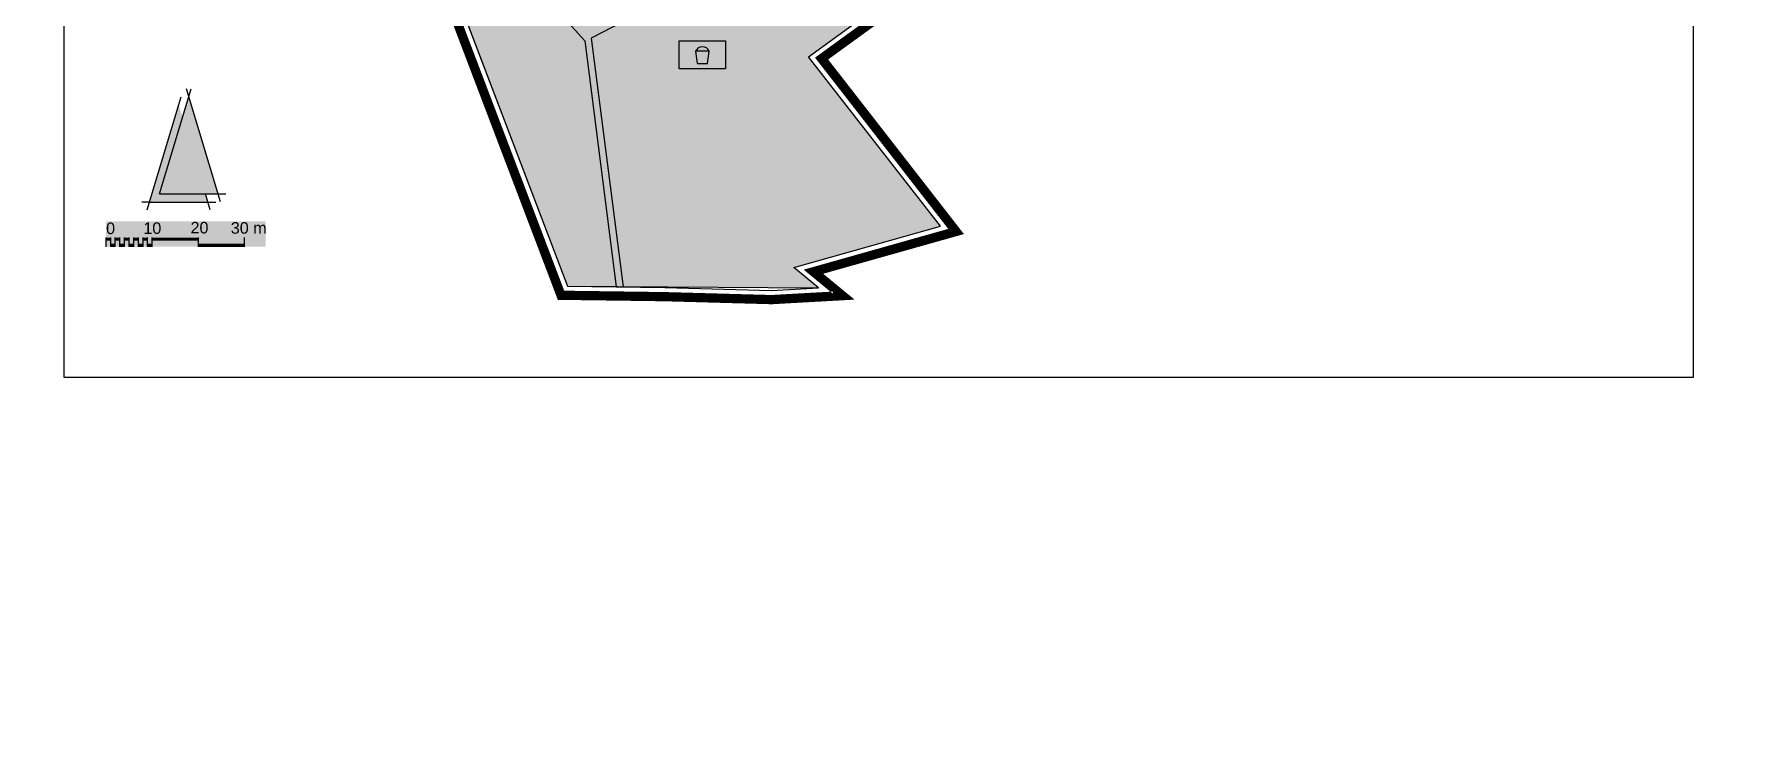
# Model space of a CAD drawing. Header units: metres. Extents: x 362096 to 727297, y 5619965 to 11243182.
# Drawn here: x 363411.2 to 363781, y 5621228.2 to 5621382.2 of the extents above; entities that cross this region are included whole.
import ezdxf

# ---------------------------------------------------------------- set-up
doc = ezdxf.new("R2010")
doc.units = ezdxf.units.M
doc.header["$MEASUREMENT"] = 0
doc.linetypes.add('GELTUNGSBEREICH', pattern=[8.5, 7, -1.5])
doc.layers.get('0').update_dxf_attribs({"color": 252})
for name, color, linetype in [('GELTUNGSBEREICH_B', 7, 'Continuous'), ('GRÜNFLÄCHE_B', 7, 'Continuous'), ('GRÜNFLÄCHE_ÖFFENTLICH_FA', 81, 'Continuous'), ('Layout Frame', 7, 'Continuous'), ('PZV_BLOCKHINTERGRUND', 254, 'Continuous'), ('Scale Line', 7, 'Continuous'), ('SEMI-DETACHED HOUSE', 255, 'Continuous'), ('STRASSENVERKEHRSFLÄCHE_FA', 40, 'Continuous'), ('UMGR_GELTUNGSBEREICH', 7, 'Continuous'), ('UMGR_GRÜNFLÄCHE_ÖFFENTLICH', 7, 'Continuous'), ('WALKWAY', 255, 'Continuous')]:
    doc.layers.add(name, color=color, linetype=linetype)
doc.layers.add('Planning area', color=1, linetype='Continuous', plot=False)
doc.layers.get('0').off()
doc.layers.get('0').freeze()
doc.styles.get("Standard").update_dxf_attribs({"font": 'arial.ttf', "height": 1})

# ---------------------------------------------------------------- blocks, each defined once
blk = doc.blocks.new('Nordpfeil')
at = {"layer": 'Scale Line', "linetype": 'Continuous'}
for color, points in [(256, [(2574420.15, 5621949.75), (2574419.33, 5621952.5), (2574413, 5621931.41), (2574425.66, 5621931.41), (2574425.13, 5621933.16), (2574415.18, 5621933.16)]), (255, [(2574421.5, 5621954.25), (2574415.18, 5621933.16), (2574427.83, 5621933.16)])]:
    blk.add_hatch(color=color, dxfattribs=at).paths.add_polyline_path(points)
at = {"layer": 'Scale Line'}
blk.add_hatch(color=255, dxfattribs=at).paths.add_polyline_path([(2574403.6, 5621927.24), (2574438.15, 5621927.23), (2574438.14, 5621921.74), (2574403.59, 5621921.73)])
at = {"layer": 'Scale Line', "linetype": 'Continuous'}
for p, q in [((2574415.18, 5621933.16), (2574422.01, 5621955.94)), ((2574428.34, 5621931.47), (2574421, 5621955.94)), ((2574412.49, 5621929.72), (2574419.83, 5621954.19)), ((2574413, 5621931.41), (2574411.31, 5621931.41)), ((2574413, 5621931.41), (2574425.66, 5621931.41)), ((2574415.18, 5621933.16), (2574427.83, 5621933.16)), ((2574426.16, 5621929.72), (2574425.13, 5621933.16)), ((2574425.66, 5621931.41), (2574427.34, 5621931.41)), ((2574427.83, 5621933.16), (2574429.52, 5621933.16))]:
    blk.add_line(p, q, dxfattribs=at)
at = {"layer": 'Scale Line', "color": 7}
for p, q in [((2574403.59, 5621921.73), (2574403.59, 5621923.73)), ((2574404.59, 5621921.73), (2574404.59, 5621923.73)), ((2574405.59, 5621921.73), (2574405.59, 5621923.73)), ((2574406.59, 5621921.73), (2574406.59, 5621923.73)), ((2574407.59, 5621921.73), (2574407.59, 5621923.73)), ((2574408.59, 5621921.73), (2574408.59, 5621923.73)), ((2574409.59, 5621921.73), (2574409.59, 5621923.73)), ((2574410.59, 5621921.73), (2574410.59, 5621923.73)), ((2574411.59, 5621921.73), (2574411.59, 5621923.73)), ((2574412.59, 5621921.73), (2574412.59, 5621923.73)), ((2574413.59, 5621921.73), (2574413.59, 5621923.73)), ((2574423.59, 5621921.73), (2574423.59, 5621923.73)), ((2574433.59, 5621921.73), (2574433.59, 5621923.73))]:
    blk.add_line(p, q, dxfattribs=at)
at = {"layer": 'Scale Line', "color": 7, "const_width": 0.667}
for points in [[(2574403.59, 5621923.4), (2574404.59, 5621923.4)], [(2574405.59, 5621923.4), (2574406.59, 5621923.4)], [(2574407.59, 5621923.4), (2574408.59, 5621923.4)], [(2574409.59, 5621923.4), (2574410.59, 5621923.4)], [(2574411.59, 5621923.4), (2574412.59, 5621923.4)], [(2574413.59, 5621923.4), (2574423.59, 5621923.4)], [(2574404.59, 5621922.06), (2574405.59, 5621922.06)], [(2574406.59, 5621922.06), (2574407.59, 5621922.06)], [(2574408.59, 5621922.06), (2574409.59, 5621922.06)], [(2574410.59, 5621922.06), (2574411.59, 5621922.06)], [(2574412.59, 5621922.06), (2574413.59, 5621922.06)], [(2574423.59, 5621922.06), (2574433.59, 5621922.06)]]:
    blk.add_lwpolyline(points, dxfattribs=at)
at = {"layer": 'Scale Line', "color": 7}
for s, p in [('0', (2574403.6, 5621924.48)), ('10', (2574411.67, 5621924.53)), ('20', (2574421.88, 5621924.63)), ('30 m', (2574430.6, 5621924.57))]:
    blk.add_text(s, height=2.5, dxfattribs=at).set_placement(p)
blk = doc.blocks.new('PZV09I')
at = {"layer": 'PZV_BLOCKHINTERGRUND'}
blk.add_hatch(color=256, dxfattribs=at).paths.add_polyline_path([(-5.14, 3.05), (4.86, 3.05), (4.86, -3.06), (-5.14, -3.06)])
at = {"color": 0}
blk.add_lwpolyline([(-5.14, 3.05), (4.86, 3.05), (4.86, -3.06), (-5.14, -3.06)], close=True, dxfattribs=at)
blk.add_lwpolyline([(1.34, 0.77, 0.66467), (-1.6, 0.77), (-1.27, -1.91), (1.01, -1.91), (1.34, 0.77), (-1.6, 0.77)], format="xyb", dxfattribs=at)
blk.add_lwpolyline([(1.34, 0.77, 0.66467), (-1.6, 0.77), (-1.27, -1.91), (1.01, -1.91), (1.34, 0.77), (-1.6, 0.77)], format="xyb", dxfattribs=at)
for points in [[(-1.6, 0.79), (-1.6, 0.79), (-1.6, 0.79), (-1.6, 0.79)], [(-1.6, 0.79), (-1.6, 0.79), (-1.6, 0.79), (-1.6, 0.79)], [(-1.6, 0.79), (-1.6, 0.79), (-1.6, 0.79), (-1.6, 0.79), (-1.6, 0.79)], [(-1.6, 0.79), (-1.6, 0.79)], [(-1.6, 0.79), (-1.6, 0.79)], [(-1.6, 0.79), (-1.6, 0.79)], [(-1.6, 0.79), (-1.6, 0.79)], [(-1.6, 0.79), (-1.6, 0.79), (-1.6, 0.79), (-1.6, 0.79), (-1.6, 0.79), (-1.6, 0.79), (-1.6, 0.79), (-1.6, 0.79), (-1.6, 0.79), (-1.6, 0.79), (-1.6, 0.79), (-1.6, 0.79), (-1.6, 0.79), (-1.6, 0.79), (-1.6, 0.79), (-1.6, 0.79), (-1.6, 0.79), (-1.6, 0.79), (-1.6, 0.79), (-1.6, 0.79), (-1.6, 0.79), (-1.6, 0.79), (-1.6, 0.79), (-1.6, 0.79), (-1.6, 0.79), (-1.6, 0.79), (-1.6, 0.79), (-1.6, 0.79), (-1.6, 0.79), (-1.6, 0.79), (-1.6, 0.79), (-1.6, 0.79), (-1.6, 0.79), (-1.6, 0.79), (-1.6, 0.79), (-1.6, 0.79), (-1.6, 0.79), (-1.6, 0.79), (-1.6, 0.79), (-1.6, 0.79), (-1.6, 0.79)], [(-1.6, 0.79), (-1.6, 0.79)], [(-1.6, 0.79), (-1.6, 0.79), (-1.6, 0.79)], [(-1.6, 0.79), (-1.6, 0.79)], [(-1.6, 0.79), (-1.6, 0.79), (-1.6, 0.79), (-1.6, 0.79), (-1.6, 0.79)], [(-1.6, 0.79), (-1.6, 0.79), (-1.6, 0.79), (-1.6, 0.79)]]:
    blk.add_lwpolyline(points)
blk.add_circle((-1.6, 0.79), 0.0000000663)
blk.add_arc((-1.6, 0.79), 0.0000000324, 40.5637, 315.6904)

msp = doc.modelspace()

# ---------------------------------------------------------------- hatches: boundary and pattern name
at = {"layer": 'GRÜNFLÄCHE_ÖFFENTLICH_FA'}
msp.add_hatch(color=256, dxfattribs=at).paths.add_polyline_path([(363526.72293, 5621327.65204), (363581.0631, 5621327.29759), (363575.76653, 5621331.65226), (363607.48409, 5621340.59165), (363578.91279, 5621377.2875), (363594.91719, 5621388.89883), (363552.98724, 5621434.24983), (363516.22788, 5621400.36339), (363490.47636, 5621428.30725), (363488.94403, 5621426.89469)], flags=0)
at = {"layer": 'STRASSENVERKEHRSFLÄCHE_FA'}
h = msp.add_hatch(color=256, dxfattribs=at)
edge = h.paths.add_edge_path(flags=0)
edge.add_arc((3772547.28605, 1962811.21575), 5000669.47268, 132.97489330745, 132.97655243753, ccw=False)
edge.add_arc((363698.41572, 5621567.09175), 4.99993, 312.9748933, 401.654494)
edge.add_line((363702.1515, 5621570.41489), (363678.45159, 5621597.05765))
edge.add_line((363678.45159, 5621597.05765), (363669.94471, 5621595.69642))
edge.add_line((363669.94471, 5621595.69642), (363691.72244, 5621570.90336))
edge.add_arc((363687.96586, 5621567.60366), 5, -47.0242771, 41.2954305, ccw=False)
edge.add_line((363691.3743, 5621563.94544), (363591.83499, 5621471.20235))
edge.add_arc((363588.42654, 5621474.86056), 5, 223.1061452, 312.9757229, ccw=False)
edge.add_line((363584.7761, 5621471.4438), (363483.64342, 5621579.49331))
edge.add_line((363483.64342, 5621579.49331), (363474.41697, 5621578.09305))
edge.add_line((363474.41697, 5621578.09305), (363633.89754, 5621405.88292))
edge.add_line((363633.89754, 5621405.88292), (363636.58196, 5621407.61934))
edge.add_line((363636.58196, 5621407.61934), (363639.71528, 5621410.55208))
edge.add_line((363639.71528, 5621410.55208), (363595.63593, 5621457.64617))
edge.add_arc((363599.28651, 5621461.06289), 5.00007, 132.9765524, 223.1047861, ccw=False)

# ---------------------------------------------------------------- linework, layer by layer
at = {"layer": 'GELTUNGSBEREICH_B', "linetype": 'GELTUNGSBEREICH', "const_width": 2, "flags": 128}
msp.add_lwpolyline([(363725.70355, 5621479.96983), (363749.87174, 5621500.08072), (363761.87683, 5621509.79648), (363721.06323, 5621552.16402), (363679.21762, 5621599.20567), (363653.19294, 5621595.04134), (363646.11333, 5621601.97746), (363642.1496, 5621605.41254), (363547.66217, 5621590.63411), (363514.70329, 5621585.98516), (363473.86422, 5621580.10616), (363440.12318, 5621575.97923), (363445.92185, 5621540.01298), (363453.08894, 5621514.37931), (363465.28103, 5621479.84175), (363476.11022, 5621454.9866), (363525.33724, 5621325.67051), (363547.75111, 5621325.36884), (363570.94695, 5621324.72891), (363586.29307, 5621325.58685), (363579.99361, 5621330.76607), (363600.08467, 5621336.4305), (363610.88992, 5621339.47284), (363581.76194, 5621376.88367), (363603.69331, 5621392.79506), (363609.01074, 5621387.40297), (363637.81822, 5621406.03707), (363663.61616, 5621430.18355), (363688.69313, 5621450.44462), (363699.00724, 5621440.81977), (363734.01822, 5621469.55568)], close=True, dxfattribs=at)
at = {"layer": 'GELTUNGSBEREICH_B', "const_width": 2}
for points in [[(363582.99063, 5621375.30559), (363581.76194, 5621376.88367), (363583.38077, 5621378.05814)], [(363608.96478, 5621338.93079), (363610.88992, 5621339.47284), (363609.66124, 5621341.05092)], [(363581.53851, 5621329.49591), (363579.99361, 5621330.76607), (363581.91857, 5621331.30878)], [(363524.6257, 5621327.53966), (363525.33724, 5621325.67051), (363527.33705, 5621325.64359)], [(363584.29619, 5621325.47522), (363586.29307, 5621325.58685), (363584.74818, 5621326.85701)]]:
    msp.add_lwpolyline(points, dxfattribs=at)
at = {"layer": 'Planning area', "linetype": 'Continuous'}
msp.add_lwpolyline([(363770.58097, 5621307.9499), (363770.58097, 5621618.42103), (363417.63624, 5621618.42103), (363417.63624, 5621307.9499)], close=True, dxfattribs=at)
at = {"layer": 'SEMI-DETACHED HOUSE'}
for p, q in [((363564.79149, 5621326.89949), (363564.79673, 5621326.88571)), ((363564.79149, 5621326.89949), (363564.79673, 5621326.88571)), ((363568.03964, 5621326.80059), (363568.03607, 5621326.80997))]:
    msp.add_line(p, q, dxfattribs=at)
at = {"layer": 'UMGR_GELTUNGSBEREICH'}
msp.add_lwpolyline([(363477.96259, 5621455.74221), (363526.72293, 5621327.65204), (363547.79215, 5621327.36847), (363570.91866, 5621326.73045), (363581.0631, 5621327.29759), (363575.76653, 5621331.65226), (363599.54195, 5621338.35546), (363607.48409, 5621340.59165), (363578.91279, 5621377.2875), (363603.91028, 5621395.4234)], dxfattribs=at)
at = {"layer": 'UMGR_GRÜNFLÄCHE_ÖFFENTLICH'}
msp.add_lwpolyline([(363526.72293, 5621327.65204), (363581.0631, 5621327.29759), (363575.76653, 5621331.65226), (363607.48409, 5621340.59165), (363578.91279, 5621377.2875), (363594.91719, 5621388.89883), (363552.98724, 5621434.24983), (363516.22788, 5621400.36339), (363490.47636, 5621428.30725), (363488.94403, 5621426.89469)], close=True, dxfattribs=at)
at = {"layer": 'WALKWAY'}
for p, q in [((363530.52465, 5621380.74126), (363488.94403, 5621426.89469)), ((363579.1559, 5621405.96044), (363531.84407, 5621381.27764)), ((363530.52465, 5621380.74126), (363537.25754, 5621327.51026)), ((363531.84407, 5621381.27764), (363538.7574, 5621327.49007)), ((363537.25754, 5621327.51026), (363538.7574, 5621327.49007))]:
    msp.add_line(p, q, dxfattribs=at)

# ---------------------------------------------------------------- block references
at = {"layer": 'GRÜNFLÄCHE_B'}
msp.add_blockref('PZV09I', (363556.07328, 5621377.70777), dxfattribs=at)
at = {"layer": 'Layout Frame'}
msp.add_blockref('Nordpfeil', (-2210976.7747, -585.57657), dxfattribs=at)

doc.saveas('drawing.dxf')
